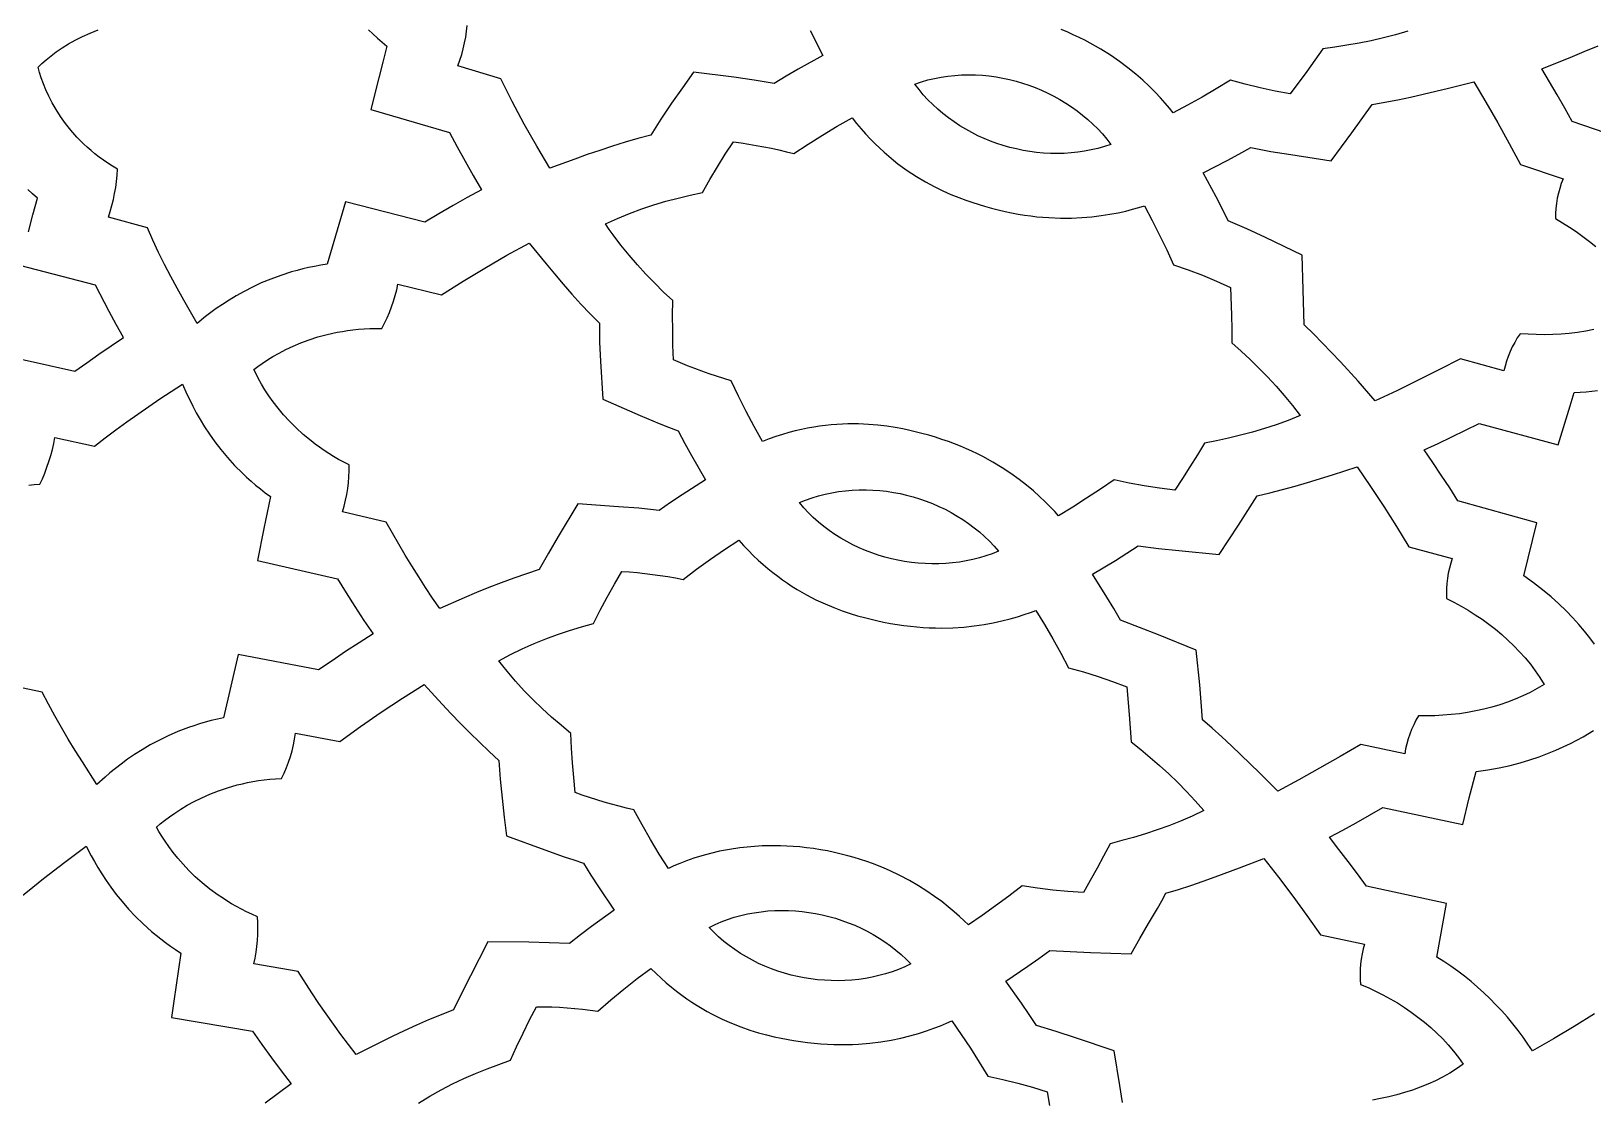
# Model space of a CAD drawing. Extents: x -550 to 550, y -550 to 550.
# Drawn here: x -458.9 to -367.3, y 66 to 128.7 of the extents above; entities that cross this region are included whole.
import ezdxf

# ---------------------------------------------------------------- set-up
doc = ezdxf.new("R2010")
doc.units = 0
doc.layers.add('LAYER_1', color=18, linetype='CONTINUOUS')
doc.layers.add('LAYER_10', color=4, linetype='CONTINUOUS')

msp = doc.modelspace()

# ---------------------------------------------------------------- linework, layer by layer
at = {"layer": 'LAYER_1'}
msp.add_lwpolyline([(0, 550, 0.414214), (-550, 0, 0.414214), (0, -550, 0.414214), (550, 0, 0.414214)], format="xyb", close=True, dxfattribs=at)
for points in [[(-439.115, 128.742), (-438.862, 128.497), (-438.598, 128.253), (-438.322, 128.01), (-438.035, 127.769), (-438.279, 126.846), (-438.515, 125.922), (-438.978, 124.07), (-434.362, 122.709), (-433.907, 121.862), (-433.442, 121.021), (-432.967, 120.185), (-432.48, 119.356), (-433.32, 118.893), (-434.154, 118.419), (-434.982, 117.934), (-435.804, 117.44), (-440.463, 118.639), (-441.549, 114.979), (-441.921, 114.921), (-442.283, 114.855), (-442.636, 114.782), (-442.98, 114.703), (-443.315, 114.617), (-443.641, 114.526), (-444.267, 114.327), (-444.857, 114.11), (-445.413, 113.879), (-445.935, 113.636), (-446.423, 113.386), (-446.878, 113.131), (-447.301, 112.874), (-447.692, 112.62), (-448.051, 112.372), (-448.678, 111.906), (-449.185, 111.503), (-449.963, 112.879), (-450.345, 113.571), (-450.72, 114.267), (-451.085, 114.969), (-451.437, 115.676), (-451.775, 116.39), (-452.096, 117.111), (-454.383, 117.736), (-454.274, 118.078), (-454.177, 118.425), (-454.092, 118.776), (-454.019, 119.13), (-453.959, 119.486), (-453.912, 119.844), (-453.878, 120.203), (-453.856, 120.562), (-454.142, 120.733), (-454.416, 120.909), (-454.679, 121.089), (-454.932, 121.273), (-455.174, 121.46), (-455.406, 121.651), (-455.627, 121.845), (-455.839, 122.041), (-456.041, 122.239), (-456.233, 122.438), (-456.591, 122.842), (-456.913, 123.248), (-457.201, 123.654), (-457.458, 124.056), (-457.685, 124.453), (-457.883, 124.84), (-458.055, 125.216), (-458.201, 125.576), (-458.325, 125.919), (-458.427, 126.241), (-458.51, 126.54), (-458.287, 126.754), (-458.035, 126.979), (-457.754, 127.21), (-457.444, 127.445), (-457.106, 127.68), (-456.738, 127.911), (-456.341, 128.135), (-455.916, 128.35), (-455.461, 128.55), (-454.978, 128.734)], [(-413.194, 128.69), (-412.458, 127.226), (-413.889, 126.43), (-414.598, 126.021), (-415.296, 125.593), (-416.479, 125.787), (-417.667, 125.955), (-420.047, 126.26), (-420.686, 125.341), (-421.328, 124.424), (-421.644, 123.963), (-421.954, 123.497), (-422.256, 123.027), (-422.548, 122.55), (-423.302, 122.351), (-424.052, 122.136), (-424.798, 121.906), (-425.54, 121.664), (-426.278, 121.411), (-427.015, 121.15), (-428.48, 120.611), (-429.239, 121.9), (-429.61, 122.55), (-429.974, 123.204), (-430.33, 123.863), (-430.677, 124.525), (-431.016, 125.193), (-431.343, 125.865), (-433.866, 126.632), (-433.748, 126.958), (-433.644, 127.29), (-433.553, 127.626), (-433.476, 127.966), (-433.412, 128.309), (-433.363, 128.654), (-433.328, 129)], [(-378.111, 128.655), (-378.828, 128.445), (-379.543, 128.259), (-380.257, 128.096), (-380.969, 127.953), (-381.681, 127.829), (-382.393, 127.719), (-383.105, 127.623), (-383.57, 126.954), (-384.045, 126.291), (-385.016, 124.981), (-385.903, 125.14), (-386.784, 125.327), (-387.66, 125.541), (-388.527, 125.783), (-389.353, 125.28), (-390.19, 124.794), (-391.036, 124.324), (-391.89, 123.872), (-392.105, 124.139), (-392.35, 124.432), (-392.628, 124.746), (-392.94, 125.077), (-393.286, 125.423), (-393.667, 125.78), (-394.084, 126.144), (-394.539, 126.512), (-395.031, 126.881), (-395.563, 127.246), (-396.135, 127.606), (-396.436, 127.782), (-396.748, 127.955), (-397.07, 128.125), (-397.403, 128.291), (-397.746, 128.453), (-398.101, 128.61), (-398.466, 128.762)], [(-363.909, 121.786), (-368.456, 123.357), (-368.893, 124.138), (-369.337, 124.915), (-369.789, 125.687), (-370.25, 126.455), (-369.415, 126.78), (-368.584, 127.114), (-367.757, 127.457), (-366.932, 127.807)], [(-367.192, 111.143), (-367.669, 111.051), (-368.15, 110.976), (-368.633, 110.917), (-369.117, 110.875), (-369.602, 110.85), (-370.086, 110.84), (-370.569, 110.846), (-371.048, 110.867), (-371.524, 110.903), (-371.686, 110.652), (-371.837, 110.393), (-371.976, 110.126), (-372.102, 109.853), (-372.215, 109.574), (-372.316, 109.291), (-372.402, 109.004), (-372.474, 108.714), (-375.012, 109.428), (-376.254, 108.793), (-377.501, 108.169), (-378.755, 107.559), (-380.018, 106.969), (-381.033, 108.113), (-382.062, 109.244), (-382.585, 109.802), (-383.114, 110.353), (-383.652, 110.895), (-384.2, 111.428), (-384.252, 113.474), (-384.314, 115.519), (-386.472, 116.548), (-387.556, 117.052), (-388.65, 117.535), (-389.001, 118.244), (-389.369, 118.945), (-390.124, 120.337), (-388.717, 121.062), (-388.02, 121.434), (-387.331, 121.822), (-386.156, 121.605), (-384.976, 121.411), (-382.614, 121.046), (-381.405, 122.699), (-380.203, 124.357), (-379.451, 124.489), (-378.701, 124.635), (-377.954, 124.792), (-377.208, 124.959), (-375.722, 125.314), (-374.241, 125.687), (-373.527, 124.491), (-372.832, 123.284), (-372.155, 122.067), (-371.498, 120.839), (-368.999, 119.999), (-369.105, 119.72), (-369.196, 119.434), (-369.273, 119.144), (-369.336, 118.849), (-369.385, 118.552), (-369.42, 118.253), (-369.44, 117.954), (-369.447, 117.655), (-369.033, 117.417), (-368.625, 117.164), (-368.223, 116.897), (-367.828, 116.616), (-367.441, 116.321), (-367.065, 116.014)], [(-459.082, 116.89), (-458.825, 117.875), (-458.555, 118.857), (-458.844, 119.113), (-459.12, 119.372)], [(-460.831, 109.699), (-456.364, 108.697), (-455.658, 109.202), (-454.947, 109.7), (-454.231, 110.191), (-453.508, 110.673), (-453.933, 111.434), (-454.347, 112.201), (-455.152, 113.746), (-459.579, 114.914)], [(-459.065, 102.013), (-458.742, 102.043), (-458.411, 102.063), (-458.264, 102.393), (-458.127, 102.726), (-457.998, 103.064), (-457.879, 103.405), (-457.771, 103.75), (-457.675, 104.098), (-457.592, 104.449), (-457.522, 104.802), (-455.203, 104.302), (-454.58, 104.788), (-453.949, 105.262), (-453.31, 105.726), (-452.665, 106.182), (-451.359, 107.072), (-450.04, 107.941), (-449.774, 107.351), (-449.613, 107.013), (-449.431, 106.651), (-449.227, 106.266), (-448.997, 105.861), (-448.74, 105.439), (-448.454, 105.004), (-448.137, 104.557), (-447.787, 104.101), (-447.401, 103.64), (-446.978, 103.175), (-446.516, 102.71), (-446.27, 102.478), (-446.013, 102.247), (-445.745, 102.018), (-445.466, 101.79), (-445.176, 101.563), (-444.874, 101.34), (-445.073, 100.406), (-445.264, 99.472), (-445.625, 97.598), (-440.936, 96.516), (-440.429, 95.697), (-439.913, 94.884), (-439.386, 94.078), (-438.848, 93.279), (-439.658, 92.767), (-440.46, 92.243), (-441.255, 91.709), (-442.044, 91.166), (-446.767, 92.084), (-447.621, 88.364), (-447.989, 88.283), (-448.348, 88.196), (-448.697, 88.102), (-449.037, 88.001), (-449.367, 87.896), (-449.688, 87.785), (-450.303, 87.55), (-450.881, 87.299), (-451.424, 87.035), (-451.933, 86.763), (-452.407, 86.484), (-452.848, 86.203), (-453.257, 85.923), (-453.634, 85.647), (-453.979, 85.378), (-454.294, 85.12), (-454.579, 84.876), (-455.062, 84.443), (-455.916, 85.766), (-456.334, 86.434), (-456.745, 87.107), (-457.145, 87.786), (-457.535, 88.471), (-457.911, 89.162), (-458.274, 89.861), (-460.595, 90.347)], [(-367.155, 92.686), (-367.431, 93.056), (-367.733, 93.438), (-368.064, 93.83), (-368.425, 94.23), (-368.818, 94.637), (-369.243, 95.047), (-369.703, 95.46), (-370.198, 95.872), (-370.731, 96.282), (-371.302, 96.687), (-370.534, 99.803), (-375.167, 101.1), (-375.652, 101.853), (-376.144, 102.603), (-376.643, 103.347), (-377.15, 104.086), (-376.338, 104.461), (-375.53, 104.845), (-374.726, 105.237), (-373.926, 105.636), (-369.284, 104.372), (-368.823, 105.909), (-368.589, 106.677), (-368.347, 107.442), (-367.647, 107.495), (-366.978, 107.572)], [(-367.154, 70.989), (-368.354, 70.245), (-369.566, 69.52), (-370.784, 68.804), (-371.057, 69.213), (-371.343, 69.617), (-371.639, 70.014), (-371.948, 70.403), (-372.267, 70.784), (-372.596, 71.158), (-372.936, 71.522), (-373.286, 71.876), (-373.646, 72.221), (-374.015, 72.555), (-374.393, 72.878), (-374.78, 73.189), (-375.175, 73.488), (-375.578, 73.774), (-375.989, 74.047), (-376.408, 74.306), (-375.837, 77.465), (-380.54, 78.482), (-381.07, 79.206), (-381.608, 79.924), (-382.152, 80.638), (-382.704, 81.346), (-381.918, 81.769), (-381.136, 82.201), (-380.359, 82.64), (-379.586, 83.087), (-374.877, 82.103), (-374.5, 83.663), (-374.098, 85.217), (-373.404, 85.312), (-372.742, 85.429), (-372.111, 85.566), (-371.512, 85.719), (-370.945, 85.887), (-370.408, 86.067), (-369.902, 86.256), (-369.427, 86.451), (-368.982, 86.651), (-368.567, 86.852), (-368.182, 87.053), (-367.826, 87.249), (-367.201, 87.622)], [(-459.423, 77.924), (-458.815, 78.426), (-458.2, 78.92), (-456.953, 79.887), (-455.692, 80.834), (-455.389, 80.261), (-455.208, 79.933), (-455.004, 79.582), (-454.776, 79.21), (-454.521, 78.819), (-454.239, 78.414), (-453.926, 77.996), (-453.582, 77.569), (-453.204, 77.135), (-452.79, 76.697), (-452.339, 76.258), (-451.849, 75.821), (-451.589, 75.605), (-451.318, 75.389), (-451.036, 75.176), (-450.744, 74.965), (-450.44, 74.756), (-450.125, 74.551), (-450.415, 72.665), (-450.554, 71.721), (-450.681, 70.776), (-445.936, 69.976), (-445.379, 69.189), (-444.813, 68.408), (-444.237, 67.635), (-443.65, 66.869), (-444.426, 66.309), (-445.193, 65.738)], [(-394.866, 65.771), (-395.021, 66.783), (-395.349, 68.806), (-397.617, 69.571), (-398.754, 69.942), (-399.899, 70.291), (-400.335, 70.954), (-400.788, 71.606), (-401.71, 72.899), (-400.407, 73.788), (-399.761, 74.241), (-399.127, 74.71), (-397.936, 74.635), (-396.742, 74.583), (-394.355, 74.503), (-393.847, 75.397), (-393.326, 76.284), (-392.808, 77.172), (-392.554, 77.618), (-392.306, 78.069), (-391.577, 78.29), (-390.853, 78.524), (-390.132, 78.77), (-389.414, 79.025), (-387.985, 79.556), (-386.564, 80.105), (-385.707, 79.001), (-384.867, 77.885), (-384.045, 76.756), (-383.24, 75.614), (-380.658, 75.079), (-380.735, 74.79), (-380.798, 74.498), (-380.846, 74.202), (-380.881, 73.904), (-380.902, 73.605), (-380.909, 73.305), (-380.902, 73.006), (-380.88, 72.708), (-380.44, 72.521), (-380.003, 72.318), (-379.571, 72.101), (-379.144, 71.868), (-378.725, 71.622), (-378.313, 71.361), (-377.91, 71.087), (-377.516, 70.798), (-377.134, 70.496), (-376.764, 70.181), (-376.406, 69.853), (-376.063, 69.512), (-375.735, 69.159), (-375.423, 68.793), (-375.129, 68.415), (-374.853, 68.025), (-375.244, 67.756), (-375.649, 67.505), (-376.066, 67.271), (-376.494, 67.055), (-376.932, 66.855), (-377.379, 66.673), (-377.834, 66.507), (-378.295, 66.358), (-378.762, 66.226), (-379.234, 66.11), (-379.709, 66.011), (-380.186, 65.927)], [(-436.188, 65.744), (-435.526, 66.15), (-434.861, 66.525), (-434.191, 66.87), (-433.517, 67.19), (-432.84, 67.486), (-432.159, 67.762), (-431.474, 68.019), (-430.785, 68.26), (-430.421, 69.054), (-430.047, 69.843), (-429.662, 70.626), (-429.266, 71.405), (-428.814, 71.4), (-428.363, 71.388), (-427.911, 71.367), (-427.46, 71.339), (-427.01, 71.304), (-426.56, 71.26), (-426.111, 71.209), (-425.664, 71.15), (-424.903, 71.801), (-424.128, 72.434), (-423.338, 73.05), (-422.536, 73.647), (-422.237, 73.352), (-421.938, 73.071), (-421.637, 72.804), (-421.336, 72.55), (-421.034, 72.31), (-420.732, 72.082), (-420.431, 71.867), (-420.131, 71.664), (-419.831, 71.473), (-419.534, 71.293), (-419.238, 71.124), (-418.945, 70.965), (-418.367, 70.678), (-417.804, 70.428), (-417.258, 70.213), (-416.732, 70.03), (-416.23, 69.874), (-415.754, 69.744), (-415.309, 69.637), (-414.896, 69.549), (-414.18, 69.418), (-413.765, 69.353), (-413.357, 69.3), (-412.956, 69.257), (-412.563, 69.223), (-412.177, 69.2), (-411.798, 69.185), (-411.427, 69.18), (-411.063, 69.182), (-410.708, 69.192), (-410.36, 69.21), (-409.688, 69.265), (-409.049, 69.345), (-408.443, 69.446), (-407.872, 69.563), (-407.335, 69.694), (-406.833, 69.836), (-406.368, 69.984), (-405.94, 70.135), (-405.55, 70.285), (-405.198, 70.432), (-404.885, 70.571), (-404.33, 69.775), (-403.79, 68.968), (-403.267, 68.15), (-402.76, 67.322), (-401.878, 67.137), (-401.002, 66.924), (-400.132, 66.683), (-399.272, 66.416), (-399.153, 65.614)]]:
    msp.add_lwpolyline(points, dxfattribs=at)
for points in [[(-407.04, 125.555), (-406.666, 125.683), (-406.285, 125.794), (-405.897, 125.887), (-405.503, 125.963), (-405.105, 126.022), (-404.704, 126.065), (-404.301, 126.09), (-403.896, 126.1), (-403.49, 126.093), (-403.085, 126.07), (-402.682, 126.032), (-402.282, 125.978), (-401.885, 125.909), (-401.493, 125.825), (-401.107, 125.726), (-400.727, 125.613), (-400.351, 125.49), (-399.977, 125.351), (-399.607, 125.197), (-399.242, 125.029), (-398.882, 124.846), (-398.529, 124.65), (-398.183, 124.44), (-397.845, 124.217), (-397.516, 123.981), (-397.197, 123.733), (-396.889, 123.473), (-396.592, 123.202), (-396.308, 122.919), (-396.038, 122.626), (-395.782, 122.322), (-395.541, 122.008), (-395.917, 121.884), (-396.299, 121.777), (-396.688, 121.686), (-397.081, 121.612), (-397.479, 121.555), (-397.88, 121.514), (-398.283, 121.488), (-398.687, 121.479), (-399.092, 121.485), (-399.496, 121.507), (-399.899, 121.543), (-400.299, 121.595), (-400.695, 121.662), (-401.087, 121.743), (-401.474, 121.839), (-401.854, 121.949), (-402.232, 122.069), (-402.607, 122.205), (-402.978, 122.357), (-403.345, 122.523), (-403.706, 122.704), (-404.061, 122.9), (-404.408, 123.109), (-404.747, 123.332), (-405.077, 123.568), (-405.396, 123.817), (-405.704, 124.078), (-406, 124.351), (-406.282, 124.636), (-406.55, 124.931), (-406.803, 125.238)], [(-425.205, 117.349), (-424.497, 117.672), (-423.789, 117.963), (-423.08, 118.226), (-422.371, 118.462), (-421.661, 118.675), (-420.95, 118.866), (-420.237, 119.039), (-419.522, 119.196), (-419.087, 119.949), (-418.64, 120.695), (-418.178, 121.431), (-417.697, 122.154), (-417.249, 122.095), (-416.802, 122.029), (-416.356, 121.955), (-415.911, 121.873), (-415.468, 121.784), (-415.026, 121.687), (-414.587, 121.582), (-414.149, 121.471), (-413.312, 122.024), (-412.462, 122.559), (-411.6, 123.075), (-410.728, 123.571), (-410.468, 123.242), (-410.205, 122.928), (-409.94, 122.626), (-409.671, 122.339), (-409.401, 122.064), (-409.13, 121.802), (-408.857, 121.553), (-408.584, 121.316), (-408.31, 121.09), (-408.037, 120.876), (-407.764, 120.673), (-407.493, 120.481), (-406.954, 120.127), (-406.426, 119.812), (-405.91, 119.534), (-405.41, 119.289), (-404.931, 119.076), (-404.475, 118.89), (-404.045, 118.731), (-403.646, 118.594), (-402.953, 118.379), (-402.547, 118.265), (-402.148, 118.163), (-401.755, 118.072), (-401.367, 117.992), (-400.986, 117.922), (-400.611, 117.863), (-400.243, 117.812), (-399.881, 117.771), (-399.526, 117.739), (-399.178, 117.715), (-398.504, 117.689), (-397.859, 117.692), (-397.244, 117.719), (-396.662, 117.767), (-396.112, 117.833), (-395.596, 117.914), (-395.116, 118.005), (-394.672, 118.103), (-394.266, 118.206), (-393.898, 118.309), (-393.571, 118.409), (-393.118, 117.554), (-392.683, 116.689), (-392.265, 115.816), (-391.865, 114.935), (-391.011, 114.646), (-390.167, 114.33), (-389.333, 113.987), (-388.511, 113.619), (-388.461, 111.991), (-388.443, 111.178), (-388.434, 110.364), (-387.899, 109.883), (-387.372, 109.391), (-386.854, 108.887), (-386.345, 108.368), (-385.847, 107.831), (-385.36, 107.275), (-384.886, 106.696), (-384.424, 106.094), (-385.127, 105.812), (-385.83, 105.559), (-386.531, 105.33), (-387.233, 105.125), (-387.934, 104.939), (-388.636, 104.772), (-389.339, 104.62), (-390.043, 104.481), (-390.465, 103.784), (-390.896, 103.093), (-391.337, 102.408), (-391.787, 101.728), (-392.684, 101.834), (-393.578, 101.968), (-394.466, 102.131), (-395.349, 102.321), (-396.152, 101.777), (-396.962, 101.243), (-397.78, 100.722), (-398.608, 100.216), (-398.837, 100.47), (-399.1, 100.747), (-399.396, 101.043), (-399.726, 101.355), (-400.092, 101.679), (-400.493, 102.012), (-400.931, 102.351), (-401.406, 102.691), (-401.919, 103.03), (-402.47, 103.363), (-403.062, 103.687), (-403.373, 103.845), (-403.694, 103.999), (-404.025, 104.149), (-404.366, 104.295), (-404.718, 104.436), (-405.081, 104.572), (-405.454, 104.702), (-405.838, 104.825), (-406.233, 104.942), (-406.639, 105.052), (-407.346, 105.224), (-407.759, 105.312), (-408.21, 105.396), (-408.697, 105.471), (-409.219, 105.534), (-409.773, 105.581), (-410.36, 105.607), (-410.976, 105.609), (-411.294, 105.599), (-411.62, 105.582), (-411.952, 105.556), (-412.29, 105.521), (-412.635, 105.478), (-412.986, 105.424), (-413.342, 105.361), (-413.704, 105.286), (-414.072, 105.201), (-414.445, 105.103), (-414.823, 104.993), (-415.205, 104.871), (-415.593, 104.735), (-415.984, 104.585), (-416.48, 105.456), (-416.956, 106.338), (-417.408, 107.232), (-417.623, 107.684), (-417.832, 108.14), (-418.264, 108.268), (-418.694, 108.403), (-419.121, 108.547), (-419.547, 108.697), (-419.969, 108.854), (-420.389, 109.019), (-420.806, 109.191), (-421.219, 109.371), (-421.247, 110.238), (-421.263, 111.107), (-421.268, 111.975), (-421.26, 112.843), (-421.795, 113.346), (-422.319, 113.86), (-422.833, 114.39), (-423.336, 114.937), (-423.825, 115.504), (-424.3, 116.093), (-424.761, 116.707), (-424.985, 117.024)], [(-445.848, 108.803), (-445.617, 108.976), (-445.352, 109.163), (-445.056, 109.359), (-444.727, 109.561), (-444.365, 109.766), (-443.972, 109.97), (-443.547, 110.17), (-443.091, 110.362), (-442.603, 110.543), (-442.085, 110.71), (-441.535, 110.858), (-440.955, 110.986), (-440.654, 111.04), (-440.345, 111.088), (-440.029, 111.128), (-439.705, 111.161), (-439.373, 111.186), (-439.034, 111.203), (-438.688, 111.211), (-438.334, 111.21), (-438.175, 111.518), (-438.027, 111.833), (-437.89, 112.153), (-437.766, 112.479), (-437.653, 112.809), (-437.552, 113.142), (-437.464, 113.479), (-437.39, 113.818), (-434.83, 113.182), (-433.565, 113.98), (-432.284, 114.754), (-430.989, 115.502), (-429.679, 116.225), (-428.694, 115.009), (-428.195, 114.407), (-427.688, 113.811), (-427.173, 113.222), (-426.649, 112.642), (-426.114, 112.072), (-425.567, 111.513), (-425.562, 110.956), (-425.549, 110.398), (-425.502, 109.284), (-425.364, 107.057), (-423.163, 106.098), (-422.056, 105.633), (-421.5, 105.409), (-420.94, 105.192), (-420.558, 104.466), (-420.157, 103.75), (-419.331, 102.332), (-420.709, 101.451), (-421.39, 101), (-422.059, 100.531), (-423.252, 100.653), (-424.447, 100.75), (-426.84, 100.912), (-427.991, 98.995), (-428.558, 98.031), (-429.108, 97.057), (-429.853, 96.818), (-430.592, 96.561), (-431.326, 96.288), (-432.055, 96.003), (-432.781, 95.706), (-433.502, 95.401), (-434.937, 94.772), (-435.356, 95.389), (-435.767, 96.011), (-436.172, 96.638), (-436.569, 97.269), (-436.959, 97.905), (-437.342, 98.545), (-437.716, 99.19), (-438.081, 99.84), (-440.645, 100.454), (-440.548, 100.788), (-440.465, 101.125), (-440.395, 101.467), (-440.34, 101.811), (-440.298, 102.157), (-440.27, 102.504), (-440.257, 102.852), (-440.257, 103.199), (-440.573, 103.361), (-440.878, 103.528), (-441.172, 103.699), (-441.456, 103.875), (-441.729, 104.053), (-441.993, 104.236), (-442.246, 104.421), (-442.489, 104.608), (-442.948, 104.988), (-443.369, 105.374), (-443.754, 105.761), (-444.106, 106.147), (-444.424, 106.528), (-444.711, 106.902), (-444.967, 107.264), (-445.195, 107.613), (-445.396, 107.944), (-445.571, 108.255), (-445.721, 108.543)], [(-396.625, 96.791), (-395.267, 97.6), (-394.595, 98.013), (-393.932, 98.443), (-392.746, 98.296), (-391.558, 98.173), (-389.179, 97.95), (-388.058, 99.669), (-387.496, 100.528), (-386.945, 101.393), (-386.203, 101.57), (-385.465, 101.761), (-384.729, 101.962), (-383.996, 102.174), (-382.537, 102.618), (-381.082, 103.08), (-380.296, 101.928), (-379.527, 100.764), (-378.776, 99.588), (-378.044, 98.401), (-375.499, 97.712), (-375.593, 97.429), (-375.672, 97.14), (-375.737, 96.847), (-375.787, 96.55), (-375.822, 96.251), (-375.841, 95.951), (-375.846, 95.651), (-375.835, 95.353), (-375.407, 95.14), (-374.983, 94.912), (-374.565, 94.669), (-374.154, 94.412), (-373.75, 94.141), (-373.355, 93.856), (-372.97, 93.558), (-372.595, 93.247), (-372.232, 92.923), (-371.882, 92.586), (-371.545, 92.237), (-371.224, 91.876), (-370.918, 91.504), (-370.629, 91.12), (-370.359, 90.725), (-370.107, 90.32), (-370.515, 90.075), (-370.935, 89.848), (-371.366, 89.64), (-371.807, 89.45), (-372.257, 89.277), (-372.715, 89.122), (-373.179, 88.984), (-373.649, 88.863), (-374.124, 88.759), (-374.602, 88.672), (-375.082, 88.601), (-375.564, 88.546), (-376.046, 88.507), (-376.528, 88.484), (-377.007, 88.477), (-377.484, 88.484), (-377.63, 88.224), (-377.764, 87.955), (-377.886, 87.681), (-377.995, 87.4), (-378.09, 87.115), (-378.173, 86.826), (-378.241, 86.534), (-378.294, 86.24), (-380.871, 86.801), (-382.078, 86.093), (-383.292, 85.399), (-384.515, 84.718), (-385.746, 84.054), (-386.824, 85.13), (-387.915, 86.195), (-388.467, 86.72), (-389.025, 87.238), (-389.591, 87.748), (-390.165, 88.249), (-390.237, 89.27), (-390.328, 90.29), (-390.529, 92.327), (-392.745, 93.226), (-393.858, 93.664), (-394.979, 94.081), (-395.374, 94.768), (-395.785, 95.446)], [(-413.823, 100.988), (-413.458, 101.139), (-413.084, 101.272), (-412.703, 101.389), (-412.315, 101.489), (-411.922, 101.571), (-411.524, 101.638), (-411.123, 101.688), (-410.719, 101.721), (-410.315, 101.739), (-409.91, 101.74), (-409.505, 101.726), (-409.103, 101.697), (-408.703, 101.651), (-408.307, 101.591), (-407.916, 101.516), (-407.53, 101.425), (-407.147, 101.324), (-406.765, 101.208), (-406.386, 101.077), (-406.011, 100.931), (-405.641, 100.77), (-405.276, 100.595), (-404.918, 100.406), (-404.567, 100.203), (-404.224, 99.988), (-403.891, 99.759), (-403.567, 99.518), (-403.255, 99.264), (-402.954, 98.999), (-402.666, 98.722), (-402.392, 98.434), (-402.133, 98.135), (-402.5, 97.989), (-402.874, 97.859), (-403.256, 97.745), (-403.645, 97.648), (-404.038, 97.567), (-404.435, 97.501), (-404.836, 97.452), (-405.238, 97.418), (-405.642, 97.4), (-406.047, 97.397), (-406.45, 97.41), (-406.852, 97.438), (-407.252, 97.481), (-407.648, 97.538), (-408.039, 97.611), (-408.425, 97.698), (-408.81, 97.795), (-409.192, 97.909), (-409.572, 98.038), (-409.949, 98.182), (-410.321, 98.342), (-410.687, 98.516), (-411.046, 98.704), (-411.398, 98.906), (-411.741, 99.122), (-412.075, 99.351), (-412.399, 99.594), (-412.71, 99.849), (-413.01, 100.116), (-413.295, 100.395), (-413.567, 100.686)], [(-431.467, 91.711), (-430.781, 92.076), (-430.092, 92.409), (-429.402, 92.714), (-428.71, 92.993), (-428.015, 93.248), (-427.317, 93.481), (-426.617, 93.697), (-425.914, 93.897), (-425.521, 94.674), (-425.109, 95.442), (-424.681, 96.201), (-424.239, 96.952), (-423.788, 96.92), (-423.338, 96.88), (-422.889, 96.833), (-422.44, 96.778), (-421.993, 96.715), (-421.546, 96.645), (-421.101, 96.567), (-420.657, 96.482), (-419.857, 97.085), (-419.043, 97.67), (-418.216, 98.237), (-417.377, 98.785), (-417.098, 98.473), (-416.816, 98.174), (-416.532, 97.89), (-416.247, 97.618), (-415.96, 97.36), (-415.673, 97.115), (-415.386, 96.883), (-415.098, 96.662), (-414.811, 96.453), (-414.526, 96.256), (-414.241, 96.069), (-413.958, 95.893), (-413.399, 95.572), (-412.852, 95.29), (-412.32, 95.043), (-411.807, 94.828), (-411.315, 94.643), (-410.848, 94.485), (-410.41, 94.351), (-410.003, 94.239), (-409.297, 94.066), (-408.886, 93.976), (-408.482, 93.898), (-408.084, 93.831), (-407.693, 93.774), (-407.309, 93.728), (-406.931, 93.691), (-406.561, 93.663), (-406.198, 93.643), (-405.842, 93.632), (-405.493, 93.629), (-404.819, 93.644), (-404.176, 93.685), (-403.564, 93.749), (-402.986, 93.832), (-402.442, 93.931), (-401.932, 94.042), (-401.459, 94.162), (-401.022, 94.287), (-400.623, 94.414), (-400.262, 94.539), (-399.942, 94.659), (-399.437, 93.831), (-398.949, 92.994), (-398.477, 92.147), (-398.023, 91.291), (-397.154, 91.053), (-396.292, 90.788), (-395.439, 90.496), (-394.596, 90.177), (-394.463, 88.559), (-394.353, 86.939), (-393.789, 86.491), (-393.233, 86.032), (-392.684, 85.559), (-392.144, 85.071), (-391.613, 84.565), (-391.093, 84.038), (-390.584, 83.489), (-390.086, 82.915), (-390.77, 82.592), (-391.454, 82.296), (-392.14, 82.026), (-392.826, 81.778), (-393.514, 81.551), (-394.204, 81.342), (-394.896, 81.148), (-395.589, 80.967), (-395.966, 80.246), (-396.353, 79.529), (-396.75, 78.818), (-397.156, 78.113), (-398.058, 78.165), (-398.957, 78.246), (-399.854, 78.354), (-400.747, 78.491), (-401.521, 77.899), (-402.307, 77.322), (-403.101, 76.756), (-403.903, 76.201), (-404.147, 76.44), (-404.424, 76.7), (-404.736, 76.977), (-405.084, 77.268), (-405.466, 77.57), (-405.885, 77.878), (-406.34, 78.19), (-406.833, 78.501), (-407.363, 78.808), (-407.931, 79.107), (-408.539, 79.395), (-408.857, 79.534), (-409.185, 79.669), (-409.524, 79.799), (-409.872, 79.924), (-410.231, 80.043), (-410.6, 80.157), (-410.979, 80.264), (-411.368, 80.364), (-411.768, 80.457), (-412.179, 80.543), (-412.593, 80.618), (-413, 80.682), (-413.401, 80.736), (-413.794, 80.778), (-414.181, 80.811), (-414.56, 80.834), (-414.932, 80.848), (-415.297, 80.853), (-415.653, 80.85), (-416.003, 80.839), (-416.678, 80.795), (-417.321, 80.726), (-417.931, 80.634), (-418.507, 80.523), (-419.048, 80.397), (-419.553, 80.259), (-420.022, 80.114), (-420.452, 79.964), (-420.845, 79.813), (-421.198, 79.665), (-421.51, 79.523), (-422.052, 80.36), (-422.569, 81.212), (-423.063, 82.077), (-423.536, 82.955), (-423.975, 83.057), (-424.412, 83.167), (-424.848, 83.284), (-425.281, 83.409), (-425.713, 83.541), (-426.142, 83.68), (-426.568, 83.827), (-426.992, 83.981), (-427.074, 84.846), (-427.144, 85.713), (-427.203, 86.58), (-427.25, 87.447), (-427.814, 87.917), (-428.37, 88.4), (-428.916, 88.898), (-429.451, 89.414), (-429.975, 89.951), (-430.486, 90.511), (-430.984, 91.097), (-431.227, 91.4)], [(-451.564, 81.946), (-451.344, 82.133), (-451.092, 82.335), (-450.808, 82.549), (-450.492, 82.771), (-450.144, 82.997), (-449.765, 83.225), (-449.353, 83.45), (-448.91, 83.669), (-448.435, 83.88), (-447.928, 84.077), (-447.389, 84.258), (-446.818, 84.42), (-446.521, 84.492), (-446.216, 84.558), (-445.903, 84.618), (-445.581, 84.67), (-445.252, 84.715), (-444.916, 84.751), (-444.571, 84.78), (-444.218, 84.799), (-444.069, 85.114), (-443.934, 85.435), (-443.811, 85.761), (-443.701, 86.093), (-443.604, 86.429), (-443.522, 86.768), (-443.453, 87.11), (-443.399, 87.453), (-440.806, 86.972), (-439.594, 87.845), (-438.366, 88.694), (-437.12, 89.52), (-435.859, 90.32), (-434.801, 89.165), (-434.264, 88.594), (-433.722, 88.028), (-433.172, 87.471), (-432.612, 86.923), (-432.043, 86.386), (-431.462, 85.861), (-431.381, 84.751), (-431.278, 83.642), (-431.157, 82.535), (-431.021, 81.43), (-428.766, 80.604), (-427.633, 80.206), (-427.063, 80.015), (-426.492, 79.832), (-426.065, 79.13), (-425.62, 78.439), (-424.707, 77.072), (-426.026, 76.11), (-426.678, 75.619), (-427.316, 75.11), (-428.513, 75.161), (-429.711, 75.186), (-432.108, 75.204), (-433.137, 73.22), (-433.642, 72.224), (-434.129, 71.219), (-434.862, 70.934), (-435.588, 70.634), (-436.309, 70.319), (-437.024, 69.993), (-437.735, 69.655), (-438.441, 69.308), (-439.842, 68.594), (-440.295, 69.183), (-440.74, 69.778), (-441.177, 70.38), (-441.606, 70.986), (-442.028, 71.598), (-442.444, 72.214), (-443.255, 73.46), (-445.851, 73.92), (-445.775, 74.259), (-445.713, 74.601), (-445.665, 74.946), (-445.631, 75.293), (-445.611, 75.641), (-445.605, 75.99), (-445.614, 76.338), (-445.636, 76.684), (-445.961, 76.827), (-446.276, 76.976), (-446.581, 77.129), (-446.875, 77.287), (-447.159, 77.45), (-447.433, 77.616), (-447.697, 77.786), (-447.952, 77.958), (-448.433, 78.311), (-448.877, 78.671), (-449.286, 79.034), (-449.66, 79.398), (-450.002, 79.76), (-450.311, 80.116), (-450.59, 80.462), (-450.839, 80.797), (-451.059, 81.116), (-451.253, 81.416), (-451.421, 81.694)], [(-419.128, 76.06), (-418.773, 76.233), (-418.409, 76.389), (-418.036, 76.528), (-417.655, 76.651), (-417.268, 76.757), (-416.875, 76.847), (-416.478, 76.921), (-416.078, 76.979), (-415.675, 77.02), (-415.271, 77.046), (-414.867, 77.056), (-414.463, 77.051), (-414.062, 77.03), (-413.663, 76.993), (-413.269, 76.941), (-412.879, 76.874), (-412.49, 76.796), (-412.102, 76.703), (-411.715, 76.594), (-411.332, 76.471), (-410.952, 76.332), (-410.577, 76.179), (-410.208, 76.012), (-409.845, 75.831), (-409.49, 75.636), (-409.143, 75.427), (-408.805, 75.206), (-408.478, 74.972), (-408.161, 74.725), (-407.857, 74.466), (-407.566, 74.194), (-407.288, 73.911), (-407.645, 73.743), (-408.011, 73.591), (-408.386, 73.454), (-408.767, 73.334), (-409.154, 73.229), (-409.546, 73.14), (-409.943, 73.067), (-410.343, 73.009), (-410.744, 72.967), (-411.148, 72.94), (-411.551, 72.929), (-411.954, 72.932), (-412.355, 72.951), (-412.753, 72.985), (-413.148, 73.034), (-413.538, 73.098), (-413.928, 73.172), (-414.317, 73.262), (-414.704, 73.368), (-415.089, 73.49), (-415.47, 73.627), (-415.846, 73.779), (-416.217, 73.946), (-416.58, 74.127), (-416.936, 74.322), (-417.284, 74.531), (-417.621, 74.753), (-417.948, 74.989), (-418.263, 75.238), (-418.566, 75.5), (-418.854, 75.774)]]:
    msp.add_lwpolyline(points, close=True, dxfattribs=at)
at = {"layer": 'LAYER_10'}
msp.add_lwpolyline([(-485, 0, 0.414214), (0, -485, 0.414214), (485, 0, 0.414214), (0, 485, 0.414214)], format="xyb", close=True, dxfattribs=at)

doc.saveas('drawing.dxf')
